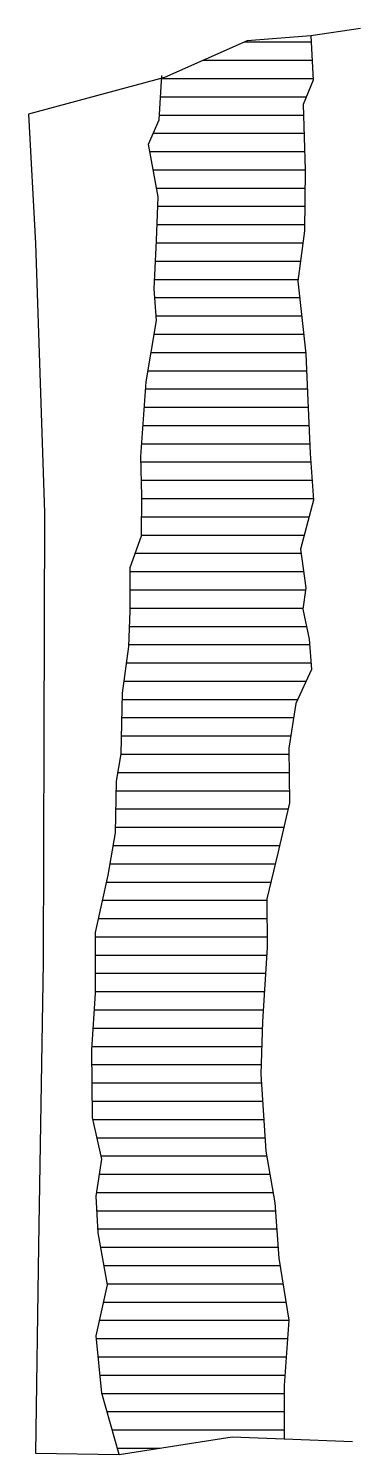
# Model space of a CAD drawing. Header units: metres. Extents: x -8.92 to -8.01, y -20.92 to -17.01.
import ezdxf

# ---------------------------------------------------------------- set-up
doc = ezdxf.new("R2010")
doc.units = ezdxf.units.M
doc.header["$LTSCALE"] = 25
doc.header["$MEASUREMENT"] = 0
doc.linetypes.add('STRICHPUNKTX2', pattern=[2, 1, -0.5, 0, -0.5])
doc.layers.get('0').update_dxf_attribs({"linetype": 'CONTINUOUS'})
for name, color, linetype in [('BEFUND', 1, 'CONTINUOUS'), ('BEFUNDSCHRAFF', 1, 'CONTINUOUS'), ('GRABUNGSGRENZE', 3, 'STRICHPUNKTX2')]:
    doc.layers.add(name, color=color, linetype=linetype)

# ---------------------------------------------------------------- blocks, each defined once
blk = doc.blocks.new('*X1')
at = {"color": 0}
for p, q in [((-832.94, -1705), (-814.67, -1705)), ((-844.15, -1710), (-814.43, -1710)), ((-855.63, -1715), (-814.19, -1715)), ((-855.96, -1720), (-816.03, -1720)), ((-856.29, -1725), (-816.83, -1725)), ((-857.97, -1730), (-816.68, -1730)), ((-858.9, -1735), (-816.52, -1735)), ((-857.99, -1740), (-816.37, -1740)), ((-857.08, -1745), (-816.41, -1745)), ((-856.74, -1750), (-816.45, -1750)), ((-856.92, -1755), (-816.49, -1755)), ((-857.11, -1760), (-816.93, -1760)), ((-857.35, -1765), (-817.59, -1765)), ((-857.59, -1770), (-818.25, -1770)), ((-857.55, -1775), (-817.83, -1775)), ((-857.18, -1780), (-817.29, -1780)), ((-857.71, -1785), (-816.76, -1785)), ((-858.54, -1790), (-816.22, -1790)), ((-859.36, -1795), (-815.98, -1795)), ((-860.01, -1800), (-815.75, -1800)), ((-860.36, -1805), (-815.53, -1805)), ((-860.71, -1810), (-815.31, -1810)), ((-861.07, -1815), (-815.08, -1815)), ((-861.28, -1820), (-814.8, -1820)), ((-861.18, -1825), (-814.46, -1825)), ((-861.09, -1830), (-814.11, -1830)), ((-861.13, -1835), (-815.27, -1835)), ((-861.17, -1840), (-816.59, -1840)), ((-862.88, -1845), (-817.47, -1845)), ((-864.27, -1850), (-816.79, -1850)), ((-864.28, -1855), (-816.26, -1855)), ((-864.3, -1860), (-816.99, -1860)), ((-864.45, -1865), (-816.04, -1865)), ((-864.62, -1870), (-815.17, -1870)), ((-865.24, -1875), (-814.76, -1875)), ((-865.91, -1880), (-816.08, -1880)), ((-866.39, -1885), (-818.4, -1885)), ((-866.52, -1890), (-819.54, -1890)), ((-866.65, -1895), (-820.32, -1895)), ((-866.79, -1900), (-820.82, -1900)), ((-867.64, -1905), (-820.77, -1905)), ((-868.09, -1910), (-820.71, -1910)), ((-868.17, -1915), (-821.04, -1915)), ((-868.25, -1920), (-822.18, -1920)), ((-868.9, -1925), (-823.33, -1925)), ((-869.79, -1930), (-824.51, -1930)), ((-870.75, -1935), (-825.73, -1935)), ((-871.83, -1940), (-826.84, -1940)), ((-872.91, -1945), (-826.81, -1945)), ((-873.73, -1950), (-826.78, -1950)), ((-873.74, -1955), (-826.9, -1955)), ((-873.75, -1960), (-827.22, -1960)), ((-873.76, -1965), (-827.54, -1965)), ((-874.06, -1970), (-827.86, -1970)), ((-874.4, -1975), (-828.11, -1975)), ((-874.74, -1980), (-828.26, -1980)), ((-874.75, -1985), (-828.41, -1985)), ((-874.68, -1990), (-828.33, -1990)), ((-874.62, -1995), (-828, -1995)), ((-874.45, -2000), (-827.66, -2000)), ((-873.32, -2005), (-827.33, -2005)), ((-872.19, -2010), (-826.85, -2010)), ((-872.63, -2015), (-825.98, -2015)), ((-873.4, -2020), (-825.11, -2020)), ((-873.37, -2025), (-824.46, -2025)), ((-873.13, -2030), (-824.12, -2030)), ((-872.37, -2035), (-823.77, -2035)), ((-871.47, -2040), (-823.24, -2040)), ((-870.56, -2045), (-822.44, -2045)), ((-871.55, -2050), (-821.63, -2050)), ((-872.66, -2055), (-820.83, -2055)), ((-873.52, -2060), (-821.18, -2060)), ((-873, -2065), (-821.53, -2065)), ((-872.49, -2070), (-821.88, -2070)), ((-871.97, -2075), (-822.08, -2075)), ((-870.56, -2080), (-822.09, -2080)), ((-869.16, -2085), (-822.1, -2085)), ((-867.76, -2090), (-856.07, -2090))]:
    blk.add_line(p, q, dxfattribs=at)

msp = doc.modelspace()

# ---------------------------------------------------------------- linework, layer by layer
at = {"layer": 'BEFUND'}
for points in [[(-8.1475, -17.0333), (-8.1417, -17.1547), (-8.1691, -17.2215), (-8.1637, -17.4), (-8.165, -17.5672), (-8.1831, -17.7049), (-8.1619, -17.9037), (-8.1571, -18.0103), (-8.1497, -18.1765), (-8.1408, -18.3049), (-8.1762, -18.4391), (-8.1618, -18.5446), (-8.1703, -18.6033), (-8.1529, -18.6853), (-8.1461, -18.7684), (-8.1893, -18.8613), (-8.2084, -18.9832), (-8.2067, -19.1336), (-8.238, -19.2708), (-8.2684, -19.3958), (-8.2677, -19.5293), (-8.2806, -19.7318), (-8.2849, -19.8761), (-8.2708, -20.0866), (-8.2461, -20.2288), (-8.2356, -20.3797), (-8.2083, -20.55), (-8.2208, -20.7285), (-8.221, -20.8748)], [(-8.6727, -20.9174), (-8.7199, -20.7492), (-8.736, -20.5922), (-8.7051, -20.4529), (-8.7308, -20.3107), (-8.7356, -20.2103), (-8.72, -20.1088), (-8.7456, -19.9952), (-8.748, -19.8091), (-8.7376, -19.6546), (-8.7373, -19.4883), (-8.7034, -19.3312), (-8.6827, -19.215), (-8.6804, -19.0737), (-8.6678, -18.9993), (-8.6635, -18.833), (-8.6464, -18.705), (-8.643, -18.6071), (-8.6427, -18.4888), (-8.6117, -18.4021), (-8.6109, -18.293), (-8.6131, -18.1849), (-8.5987, -17.9804), (-8.5709, -17.8126), (-8.5772, -17.726), (-8.5708, -17.5934), (-8.5664, -17.4741), (-8.5927, -17.3298), (-8.5637, -17.263), (-8.5558, -17.1416)]]:
    msp.add_lwpolyline(points, dxfattribs=at)
at = {"layer": 'GRABUNGSGRENZE', "flags": 128}
msp.add_lwpolyline([(-8.0119, -17.0132), (-8.1475, -17.0333), (-8.3224, -17.0469), (-8.5486, -17.1477), (-8.9211, -17.2478), (-8.9017, -17.6016), (-8.8775, -18.3383), (-8.879, -18.9527), (-8.881, -19.5696), (-8.8934, -20.3462), (-8.9021, -20.9137), (-8.6727, -20.9174), (-8.3638, -20.8694), (-8.221, -20.8748), (-8.0339, -20.8816)], dxfattribs=at)

# ---------------------------------------------------------------- block references
at = {"layer": 'BEFUNDSCHRAFF', "xscale": 0.01, "yscale": 0.01, "zscale": 0.01}
msp.add_blockref('*X1', (0, 0), dxfattribs=at)

doc.saveas('drawing.dxf')
